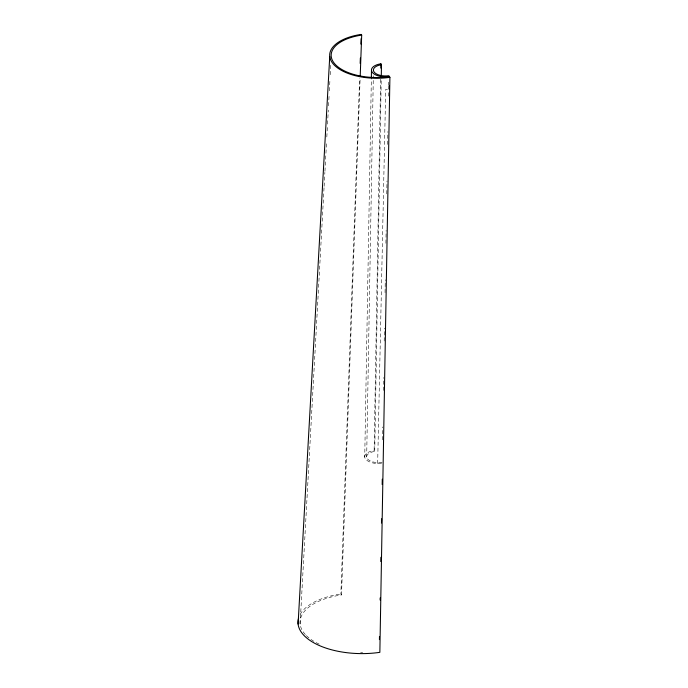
<?xml version="1.0" encoding="UTF-8"?>
<svg xmlns="http://www.w3.org/2000/svg" width="688" height="688" viewBox="0 0 688 688"><rect width="100%" height="100%" fill="white"/><g stroke="black" fill="none" stroke-linecap="round" stroke-linejoin="round"><path stroke-width="0.52" stroke-dasharray="3.44 2.58" d="M381.582 463.205L375.614 463.42A13.7 6.682 1 0 1 364.735 457.107L371.339 79M366.67 457.081L373.326 75.757M382.081 462.413A11.756 5.736 1 0 1 367.237 458.561A11.756 5.736 1 0 1 374.736 451.414L374.126 450.511L380.619 78.853M374.736 451.414L381.238 78.681M382.476 439.856L382.7 426.964M383.336 390.44L383.569 377.557M384.205 341.033L384.429 328.142M385.048 292.692L385.271 279.81M385.908 243.285L386.131 230.394M386.768 193.87L387 180.987M387.636 144.463L387.86 131.571M388.479 96.122L388.574 90.756M388.668 85.381L388.72 82.164M377.66 463.523L385.71 89.397L387.464 89.259M305.326 634.508A60.346 29.438 1 0 1 341.497 594.948L340.87 594.002L359.618 78.441M341.497 594.948L360.142 78.002M300.114 624.016L324.057 187.377M324.117 186.302L324.882 172.353M324.942 171.278L326.594 141.246M326.826 136.955L327.471 125.147M327.531 124.081L328.296 110.132M328.529 105.84L329.122 95.107M329.354 90.816L329.999 79.017M330.24 74.725L330.825 64.001M300.149 614.436A62.376 30.427 1 0 1 340.87 594.002M362.696 652.62A60.346 29.438 1 0 1 360.598 652.611M319.189 644.14A60.346 29.438 1 0 1 305.997 635.222M364.735 457.107A13.7 6.682 1 0 1 374.126 450.511"/><path stroke-width="1.03" d="M371.357 77.933L371.486 70.408M380.808 68.112L380.877 63.812A13.7 6.682 1 0 0 372.148 72.137A13.7 6.682 1 0 0 389.442 76.626A44.402 21.663 1 0 1 333.388 62.075A44.402 21.663 1 0 1 361.69 35.097L361.226 34.4A45.898 22.394 1 0 0 331.969 62.281A45.898 22.394 1 0 0 389.907 77.331L379.853 652.336A62.376 30.427 1 0 1 298.609 618.082M381.281 76.531L381.487 64.715L380.877 63.812M379.423 639.616L379.484 636.409M380.129 600.048L380.163 597.906M380.817 561.537L380.894 557.263M381.496 523.026L381.573 518.752M382.184 484.524L382.279 479.175M360.168 63.399L360.366 58.033M360.873 44.066L361.071 38.7M360.22 75.852L361.69 35.097M298.093 624.042L329.741 56.511M389.907 77.331L388.832 75.714A11.756 5.736 1 0 1 373.988 71.862A11.756 5.736 1 0 1 381.487 64.715M389.279 86L389.219 89.122L389.279 86"/></g></svg>
